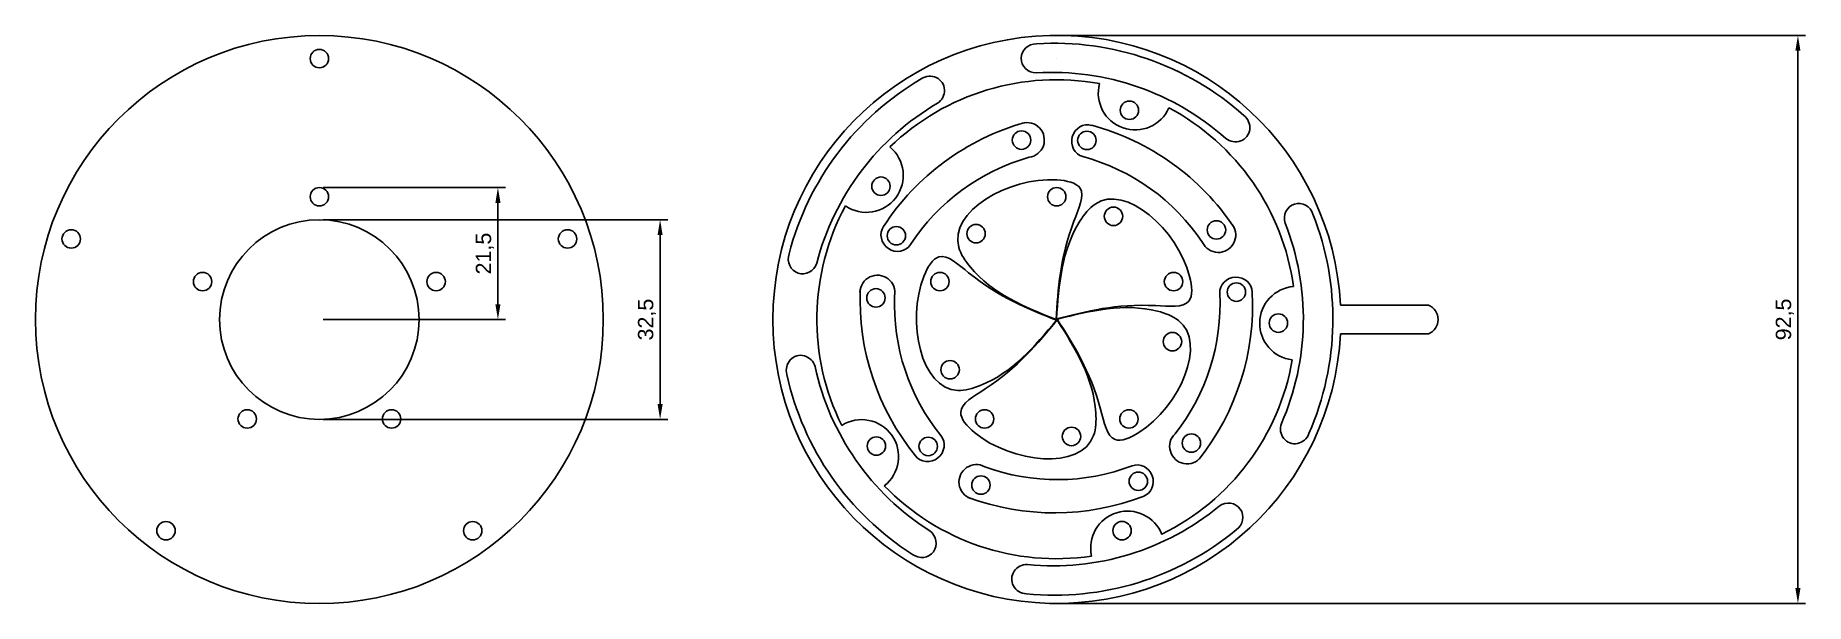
# Model space of a CAD drawing. Header units: millimetres. Extents: x 114 to 402, y 34 to 126.
import ezdxf

# ---------------------------------------------------------------- set-up
doc = ezdxf.new("R2010")
doc.units = ezdxf.units.MM
doc.styles.get("Standard").update_dxf_attribs({"font": 'arial.ttf'})
doc.dimstyles.new('ISO-25', dxfattribs={"dimtxt": 2.5, "dimasz": 2.5, "dimexe": 1.25, "dimexo": 0.625, "dimtad": 1, "dimtxsty": 'Standard', "dimcen": 2.5, "dimadec": 0, "dimazin": 0, "dimtfac": 1, "dimtmove": 0, "dimatfit": 3, "dimfxl": 1, "dimarcsym": 0})

# ---------------------------------------------------------------- blocks, each defined once
blk = doc.blocks.new('*D7')
at = {"color": 0, "lineweight": -2}
for p, q in [((160.62, 101.5), (190.33, 101.5)), ((189.08, 99), (189.08, 82.5)), ((160.62, 80), (190.33, 80))]:
    blk.add_line(p, q, dxfattribs=at)
at = {"color": 0}
for points in [[(189.5, 99), (188.67, 99), (189.08, 101.5)], [(188.67, 82.5), (189.5, 82.5), (189.08, 80)]]:
    blk.add_solid(points, dxfattribs=at)
at = {"layer": 'Defpoints', "color": 0}
for p in [(160, 101.5), (160, 80), (189.08, 80)]:
    blk.add_point(p, dxfattribs=at)
at = {"color": 0, "insert": (186.96, 90.75), "char_height": 2.5, "attachment_point": 5, "rotation": 90}
blk.add_mtext('21,5', dxfattribs=at)
blk = doc.blocks.new('*D8')
at = {"color": 0, "lineweight": -2}
for p, q in [((160.62, 96.25), (216.75, 96.25)), ((215.5, 93.75), (215.5, 66.25)), ((160.62, 63.75), (216.75, 63.75))]:
    blk.add_line(p, q, dxfattribs=at)
at = {"color": 0}
for points in [[(215.91, 93.75), (215.08, 93.75), (215.5, 96.25)], [(215.08, 66.25), (215.91, 66.25), (215.5, 63.75)]]:
    blk.add_solid(points, dxfattribs=at)
at = {"layer": 'Defpoints', "color": 0}
for p in [(160, 96.25), (160, 63.75), (215.5, 63.75)]:
    blk.add_point(p, dxfattribs=at)
at = {"color": 0, "insert": (213.37, 80), "char_height": 2.5, "attachment_point": 5, "rotation": 90}
blk.add_mtext('32,5', dxfattribs=at)
blk = doc.blocks.new('*D11')
at = {"color": 0, "lineweight": -2}
for p, q in [((280.75, 126.27), (402.07, 126.27)), ((400.82, 123.77), (400.82, 36.27)), ((280.75, 33.77), (402.07, 33.77))]:
    blk.add_line(p, q, dxfattribs=at)
at = {"color": 0}
for points in [[(401.23, 123.77), (400.4, 123.77), (400.82, 126.27)], [(400.4, 36.27), (401.23, 36.27), (400.82, 33.77)]]:
    blk.add_solid(points, dxfattribs=at)
at = {"layer": 'Defpoints', "color": 0}
for p in [(280.12, 126.27), (280.12, 33.77), (400.82, 33.77)]:
    blk.add_point(p, dxfattribs=at)
at = {"color": 0, "insert": (398.69, 80.02), "char_height": 2.5, "attachment_point": 5, "rotation": 90}
blk.add_mtext('92,5', dxfattribs=at)

msp = doc.modelspace()

# ---------------------------------------------------------------- linework, layer by layer
msp.add_line((280.099, 122.5), (280.099, 122.5))
msp.add_line((280.099, 122.5), (280.099, 122.5))
for points in [[(326.313, 82.352), (340.643, 82.355)], [(326.312, 77.677), (340.643, 77.674)]]:
    msp.add_lwpolyline(points)
for centre, radius in [((160, 80), 46.25), ((160, 122.5), 1.5), ((291.94, 114.085), 1.5), ((274.362, 109.218), 1.5), ((285.005, 109.177), 1.5), ((160, 100), 1.5), ((251.471, 101.718), 1.5), ((280.099, 100), 1.5), ((289.343, 96.815), 1.5), ((160, 80), 16.25), ((266.963, 93.988), 1.5), ((306.115, 94.603), 1.5), ((119.58, 93.133), 1.5), ((200.42, 93.133), 1.5), ((253.977, 93.645), 1.5), ((140.979, 86.18), 1.5), ((179.021, 86.18), 1.5), ((261.078, 86.18), 1.5), ((299.12, 86.18), 1.5), ((250.649, 83.535), 1.5), ((309.365, 84.468), 1.5), ((316.208, 79.419), 1.5), ((298.948, 76.404), 1.5), ((262.736, 71.83), 1.5), ((148.244, 63.82), 1.5), ((171.756, 63.82), 1.5), ((268.344, 63.82), 1.5), ((291.855, 63.82), 1.5), ((250.728, 59.408), 1.5), ((259.161, 59.336), 1.5), ((282.504, 60.962), 1.5), ((302.027, 59.887), 1.5), ((293.392, 53.664), 1.5), ((267.747, 53.047), 1.5), ((135.019, 45.617), 1.5), ((184.981, 45.617), 1.5), ((290.738, 45.627), 1.5)]:
    msp.add_circle(centre, radius)
for centre, radius, start, end in [((280.122, 80.023), 46.25, 2.8865, 357.09231), ((279.686, 78.541), 46.46, 48.33559, 93.52884), ((281.49, 79.08), 46.46, 120.33559, 165.52884), ((280.028, 80.056), 39, 79.60182, 134.00809), ((279.4, 77.78), 42.46, 48.33559, 93.52884), ((292.868, 116.882), 6, 165.1901, 336.36664), ((282.125, 78.573), 42.46, 120.33559, 165.52884), ((280.028, 80.056), 39, 7.84771, 61.95492), ((285.788, 73.147), 40.42, 105.68239, 146.99754), ((275.34, 72.589), 40.42, 33.68239, 74.99754), ((249.083, 103.477), 6.021, 235.5057, 50.25306), ((284.802, 73.697), 33.99, 105.68239, 146.99754), ((275.559, 73.697), 33.99, 33.68239, 74.99754), ((280.028, 80.056), 39, 151.75067, 206.33311), ((277.804, 80.127), 42.46, 336.33559, 21.52884), ((278.616, 80.09), 46.46, 336.33559, 21.52884), ((288.486, 83.256), 40.42, 177.68239, 218.99754), ((287.658, 82.488), 33.99, 177.68239, 218.99754), ((272.702, 82.487), 33.99, 321.68239, 2.99754), ((271.581, 82.353), 40.42, 321.68239, 2.99754), ((319.154, 79.401), 6, 94.69684, 263.38565), ((339.7, 80.015), 2.523, 291.9395, 68.0605), ((282.213, 81.41), 42.46, 192.33559, 237.52884), ((280.028, 80.056), 39, 296.12994, 350.23479), ((281.535, 80.962), 46.46, 192.33559, 237.52884), ((248.316, 57.682), 6.02, 307.84122, 122.56639), ((280.179, 87.921), 33.99, 249.68239, 290.99754), ((280.028, 80.056), 39, 224.07451, 278.47804), ((279.705, 88.945), 40.42, 249.68239, 290.99754), ((279.542, 82.37), 42.46, 264.33559, 309.52884), ((291.63, 42.817), 6.002, 21.20821, 192.84753), ((279.758, 81.586), 46.46, 264.33559, 309.52884)]:
    msp.add_arc(centre, radius, start, end)
for centre, major_axis, ratio, start_param, end_param in [((276.806, 122.536), (-2.5, 0.021), 0.950681, 4.712389, 7.8539816), ((259.352, 117.199), (-2.076, -1.393), 0.9534604, 1.5707963, 4.712389), ((309.099, 111.375), (-1.966, 1.544), 0.9534604, 1.5707963, 4.712389), ((275.238, 109.242), (2.82, 0.376), 1, 4.712389, 8.0057818), ((285.081, 109.079), (-0.723, -2.551), 0.9590235, 3.1415927, 6.2831853), ((319.568, 96.424), (-0.753, 2.384), 0.950681, 4.712389, 7.8539816), ((254.093, 93.687), (2.203, -1.476), 0.9590235, 3.1415927, 6.2831853), ((306.409, 93.776), (1.229, -2.566), 1, 4.712389, 8.0057818), ((238.758, 89.937), (-0.792, -2.371), 0.950681, 4.712389, 7.8539816), ((250.897, 84.377), (0.514, 2.798), 1, 4.712389, 8.0057818), ((309.295, 84.365), (-2.65, -0.101), 0.9590235, 3.1415927, 6.2831853), ((238.44, 71.688), (0.683, -2.405), 0.9534604, 1.5707963, 4.712389), ((259.157, 59.46), (2.084, 1.639), 0.9590235, 3.1415927, 6.2831853), ((301.332, 59.352), (-2.06, -1.962), 1, 4.712389, 8.0057818), ((318.932, 62.263), (0.861, 2.347), 0.9534604, 1.5707963, 4.712389), ((267.024, 53.543), (-2.502, 1.353), 1, 4.712389, 8.0057818), ((293.274, 53.699), (-0.915, 2.489), 0.9590235, 3.1415927, 6.2831853), ((307.948, 47.686), (2.035, 1.453), 0.950681, 4.712389, 7.8539816), ((258.004, 43.677), (2.01, -1.486), 0.950681, 4.712389, 7.8539816), ((275.262, 37.735), (2.498, -0.094), 0.9534604, 1.5707963, 4.712389)]:
    msp.add_ellipse(centre, major_axis=major_axis, ratio=ratio, start_param=start_param, end_param=end_param)
for points in [[(280, 80), (282.909, 96.005), (283.889, 101.398), (280.099, 102.75), (264.144, 91.759), (266.026, 88.54), (280, 80)], [(280.069, 80.094), (296.189, 82.274), (301.621, 83.008), (301.736, 87.03), (286.352, 98.808), (283.873, 96.023), (280.069, 80.094)], [(280.069, 79.906), (265.746, 87.618), (260.92, 90.217), (258.463, 87.03), (263.986, 68.459), (267.628, 69.255), (280.069, 79.906)], [(280.18, 80.058), (287.234, 65.4), (289.61, 60.461), (293.471, 61.595), (299.919, 79.865), (296.504, 81.363), (280.18, 80.058)], [(280.18, 79.942), (268.419, 68.703), (264.456, 64.917), (266.727, 61.595), (286.096, 61.109), (286.465, 64.819), (280.18, 79.942)]]:
    msp.add_spline(points, degree=3)

# ---------------------------------------------------------------- dimensions: what is measured, and where the dimension line sits
for p1, p2, distance, picture, middle in [((280.122, 126.273), (280.122, 33.773), 120.696, '*D11', (398.692, 80.023)), ((160, 101.5), (160, 80), 29.083, '*D7', (186.956, 90.75)), ((160, 96.25), (160, 63.75), 55.495, '*D8', (213.369, 80))]:
    dim = msp.add_aligned_dim(p1=p1, p2=p2, distance=distance, dimstyle='ISO-25', override={"dimlfac": 1})
    dim.commit()
    dim.dimension.update_dxf_attribs({"geometry": picture, "text_midpoint": middle})

doc.saveas('drawing.dxf')
